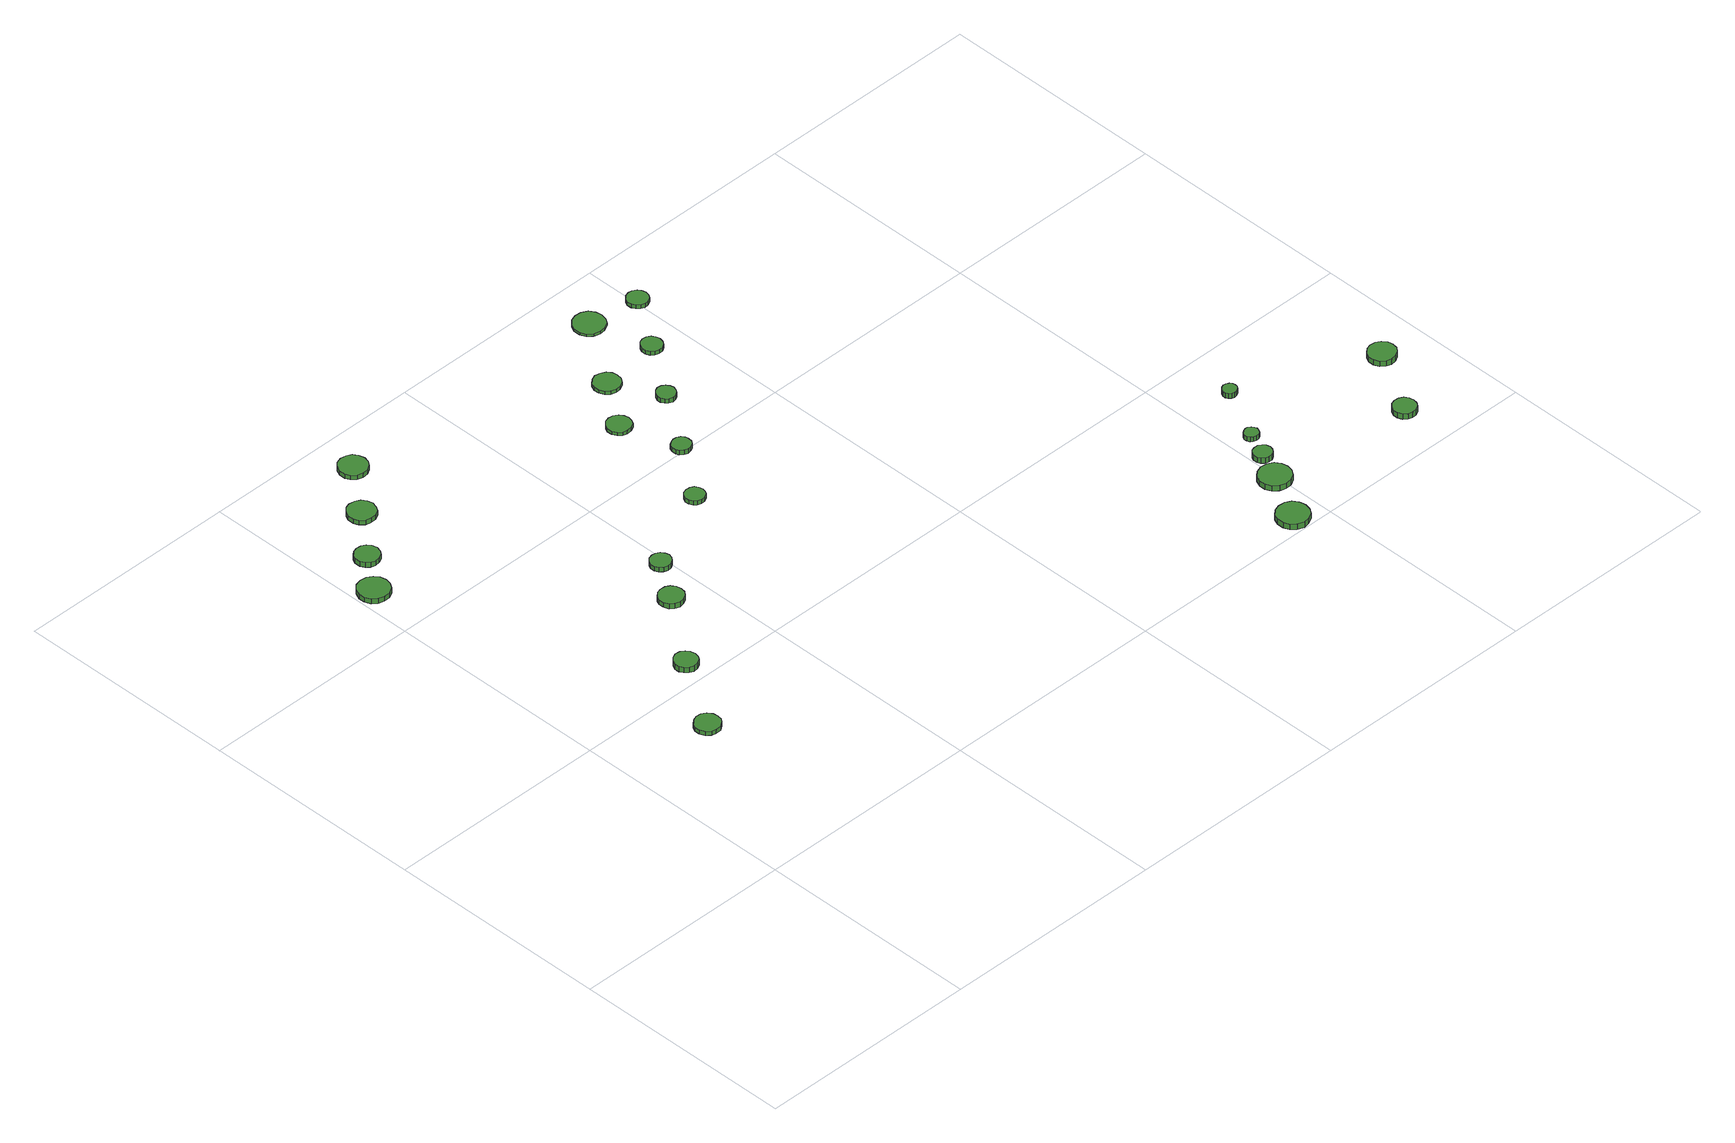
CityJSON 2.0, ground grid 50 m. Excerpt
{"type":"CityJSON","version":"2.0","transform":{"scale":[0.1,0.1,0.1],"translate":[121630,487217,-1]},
"CityObjects":{
"tree1":{"type":"SolitaryVegetationObject","attributes":{"function":"something"},"geometry":[{"type":"MultiSurface","lod":"1","boundaries":[[[0,1,2,3,4,5,6,7,8,9,10,11,12,13,14]],[[15,16,17,18,19,20,21,22,23,24,25,26,27,28,29]],[[0,29,28,1]],[[1,28,27,2]],[[2,27,26,3]],[[3,26,25,4]],[[4,25,24,5]],[[5,24,23,6]],[[6,23,22,7]],[[7,22,21,8]],[[8,21,20,9]],[[9,20,19,10]],[[10,19,18,11]],[[11,18,17,12]],[[12,17,16,13]],[[13,16,15,14]],[[14,15,29,0]]]}]},
"tree2":{"type":"SolitaryVegetationObject","attributes":{"function":"something"},"geometry":[{"type":"MultiSurface","lod":"1","boundaries":[[[30,31,32,33,34,35,36,37,38,39,40,41,42,43,44]],[[45,46,47,48,49,50,51,52,53,54,55,56,57,58,59]],[[30,59,58,31]],[[31,58,57,32]],[[32,57,56,33]],[[33,56,55,34]],[[34,55,54,35]],[[35,54,53,36]],[[36,53,52,37]],[[37,52,51,38]],[[38,51,50,39]],[[39,50,49,40]],[[40,49,48,41]],[[41,48,47,42]],[[42,47,46,43]],[[43,46,45,44]],[[44,45,59,30]]]}]},
"tree3":{"type":"SolitaryVegetationObject","attributes":{"function":"something"},"geometry":[{"type":"MultiSurface","lod":"1","boundaries":[[[60,61,62,63,64,65,66,67,68,69,70,71,72,73,74]],[[75,76,77,78,79,80,81,82,83,84,85,86,87,88,89]],[[60,89,88,61]],[[61,88,87,62]],[[62,87,86,63]],[[63,86,85,64]],[[64,85,84,65]],[[65,84,83,66]],[[66,83,82,67]],[[67,82,81,68]],[[68,81,80,69]],[[69,80,79,70]],[[70,79,78,71]],[[71,78,77,72]],[[72,77,76,73]],[[73,76,75,74]],[[74,75,89,60]]]}]},
"tree4":{"type":"SolitaryVegetationObject","attributes":{"function":"something"},"geometry":[{"type":"MultiSurface","lod":"1","boundaries":[[[90,91,92,93,94,95,96,97,98,99,100,101,102,103,104]],[[105,106,107,108,109,110,111,112,113,114,115,116,117,118,119]],[[90,119,118,91]],[[91,118,117,92]],[[92,117,116,93]],[[93,116,115,94]],[[94,115,114,95]],[[95,114,113,96]],[[96,113,112,97]],[[97,112,111,98]],[[98,111,110,99]],[[99,110,109,100]],[[100,109,108,101]],[[101,108,107,102]],[[102,107,106,103]],[[103,106,105,104]],[[104,105,119,90]]]}]},
"tree5":{"type":"SolitaryVegetationObject","attributes":{"function":"something"},"geometry":[{"type":"MultiSurface","lod":"1","boundaries":[[[120,121,122,123,124,125,126,127,128,129,130,131,132,133,134]],[[135,136,137,138,139,140,141,142,143,144,145,146,147,148,149]],[[120,149,148,121]],[[121,148,147,122]],[[122,147,146,123]],[[123,146,145,124]],[[124,145,144,125]],[[125,144,143,126]],[[126,143,142,127]],[[127,142,141,128]],[[128,141,140,129]],[[129,140,139,130]],[[130,139,138,131]],[[131,138,137,132]],[[132,137,136,133]],[[133,136,135,134]],[[134,135,149,120]]]}]},
"tree6":{"type":"SolitaryVegetationObject","attributes":{"function":"something"},"geometry":[{"type":"MultiSurface","lod":"1","boundaries":[[[150,151,152,153,154,155,156,157,158,159,160,161,162,163,164]],[[165,166,167,168,169,170,171,172,173,174,175,176,177,178,179]],[[150,179,178,151]],[[151,178,177,152]],[[152,177,176,153]],[[153,176,175,154]],[[154,175,174,155]],[[155,174,173,156]],[[156,173,172,157]],[[157,172,171,158]],[[158,171,170,159]],[[159,170,169,160]],[[160,169,168,161]],[[161,168,167,162]],[[162,167,166,163]],[[163,166,165,164]],[[164,165,179,150]]]}]},
"tree7":{"type":"SolitaryVegetationObject","attributes":{"function":"something"},"geometry":[{"type":"MultiSurface","lod":"1","boundaries":[[[180,181,182,183,184,185,186,187,188,189,190,191,192,193,194]],[[195,196,197,198,199,200,201,202,203,204,205,206,207,208,209]],[[180,209,208,181]],[[181,208,207,182]],[[182,207,206,183]],[[183,206,205,184]],[[184,205,204,185]],[[185,204,203,186]],[[186,203,202,187]],[[187,202,201,188]],[[188,201,200,189]],[[189,200,199,190]],[[190,199,198,191]],[[191,198,197,192]],[[192,197,196,193]],[[193,196,195,194]],[[194,195,209,180]]]}]},
"tree8":{"type":"SolitaryVegetationObject","attributes":{"function":"something"},"geometry":[{"type":"MultiSurface","lod":"1","boundaries":[[[210,211,212,213,214,215,216,217,218,219,220,221,222,223,224]],[[225,226,227,228,229,230,231,232,233,234,235,236,237,238,239]],[[210,239,238,211]],[[211,238,237,212]],[[212,237,236,213]],[[213,236,235,214]],[[214,235,234,215]],[[215,234,233,216]],[[216,233,232,217]],[[217,232,231,218]],[[218,231,230,219]],[[219,230,229,220]],[[220,229,228,221]],[[221,228,227,222]],[[222,227,226,223]],[[223,226,225,224]],[[224,225,239,210]]]}]},
"tree9":{"type":"SolitaryVegetationObject","attributes":{"function":"something"},"geometry":[{"type":"MultiSurface","lod":"1","boundaries":[[[240,241,242,243,244,245,246,247,248,249,250,251,252,253,254]],[[255,256,257,258,259,260,261,262,263,264,265,266,267,268,269]],[[240,269,268,241]],[[241,268,267,242]],[[242,267,266,243]],[[243,266,265,244]],[[244,265,264,245]],[[245,264,263,246]],[[246,263,262,247]],[[247,262,261,248]],[[248,261,260,249]],[[249,260,259,250]],[[250,259,258,251]],[[251,258,257,252]],[[252,257,256,253]],[[253,256,255,254]],[[254,255,269,240]]]}]},
"tree10":{"type":"SolitaryVegetationObject","attributes":{"function":"something"},"geometry":[{"type":"MultiSurface","lod":"1","boundaries":[[[270,271,272,273,274,275,276,277,278,279,280,281,282,283,284]],[[285,286,287,288,289,290,291,292,293,294,295,296,297,298,299]],[[270,299,298,271]],[[271,298,297,272]],[[272,297,296,273]],[[273,296,295,274]],[[274,295,294,275]],[[275,294,293,276]],[[276,293,292,277]],[[277,292,291,278]],[[278,291,290,279]],[[279,290,289,280]],[[280,289,288,281]],[[281,288,287,282]],[[282,287,286,283]],[[283,286,285,284]],[[284,285,299,270]]]}]},
"tree11":{"type":"SolitaryVegetationObject","attributes":{"function":"something"},"geometry":[{"type":"MultiSurface","lod":"1","boundaries":[[[300,301,302,303,304,305,306,307,308,309,310,311,312,313,314]],[[315,316,317,318,319,320,321,322,323,324,325,326,327,328,329]],[[300,329,328,301]],[[301,328,327,302]],[[302,327,326,303]],[[303,326,325,304]],[[304,325,324,305]],[[305,324,323,306]],[[306,323,322,307]],[[307,322,321,308]],[[308,321,320,309]],[[309,320,319,310]],[[310,319,318,311]],[[311,318,317,312]],[[312,317,316,313]],[[313,316,315,314]],[[314,315,329,300]]]}]},
"tree12":{"type":"SolitaryVegetationObject","attributes":{"function":"something"},"geometry":[{"type":"MultiSurface","lod":"1","boundaries":[[[330,331,332,333,334,335,336,337,338,339,340,341,342,343,344]],[[345,346,347,348,349,350,351,352,353,354,355,356,357,358,359]],[[330,359,358,331]],[[331,358,357,332]],[[332,357,356,333]],[[333,356,355,334]],[[334,355,354,335]],[[335,354,353,336]],[[336,353,352,337]],[[337,352,351,338]],[[338,351,350,339]],[[339,350,349,340]],[[340,349,348,341]],[[341,348,347,342]],[[342,347,346,343]],[[343,346,345,344]],[[344,345,359,330]]]}]},
"tree13":{"type":"SolitaryVegetationObject","attributes":{"function":"something"},"geometry":[{"type":"MultiSurface","lod":"1","boundaries":[[[360,361,362,363,364,365,366,367,368,369,370,371,372,373,374]],[[375,376,377,378,379,380,381,382,383,384,385,386,387,388,389]],[[360,389,388,361]],[[361,388,387,362]],[[362,387,386,363]],[[363,386,385,364]],[[364,385,384,365]],[[365,384,383,366]],[[366,383,382,367]],[[367,382,381,368]],[[368,381,380,369]],[[369,380,379,370]],[[370,379,378,371]],[[371,378,377,372]],[[372,377,376,373]],[[373,376,375,374]],[[374,375,389,360]]]}]},
"tree14":{"type":"SolitaryVegetationObject","attributes":{"function":"something"},"geometry":[{"type":"MultiSurface","lod":"1","boundaries":[[[390,391,392,393,394,395,396,397,398,399,400,401,402,403,404]],[[405,406,407,408,409,410,411,412,413,414,415,416,417,418,419]],[[390,419,418,391]],[[391,418,417,392]],[[392,417,416,393]],[[393,416,415,394]],[[394,415,414,395]],[[395,414,413,396]],[[396,413,412,397]],[[397,412,411,398]],[[398,411,410,399]],[[399,410,409,400]],[[400,409,408,401]],[[401,408,407,402]],[[402,407,406,403]],[[403,406,405,404]],[[404,405,419,390]]]}]},
"tree15":{"type":"SolitaryVegetationObject","attributes":{"function":"something"},"geometry":[{"type":"MultiSurface","lod":"1","boundaries":[[[420,421,422,423,424,425,426,427,428,429,430,431,432,433,434]],[[435,436,437,438,439,440,441,442,443,444,445,446,447,448,449]],[[420,449,448,421]],[[421,448,447,422]],[[422,447,446,423]],[[423,446,445,424]],[[424,445,444,425]],[[425,444,443,426]],[[426,443,442,427]],[[427,442,441,428]],[[428,441,440,429]],[[429,440,439,430]],[[430,439,438,431]],[[431,438,437,432]],[[432,437,436,433]],[[433,436,435,434]],[[434,435,449,420]]]}]},
"tree16":{"type":"SolitaryVegetationObject","attributes":{"function":"something"},"geometry":[{"type":"MultiSurface","lod":"1","boundaries":[[[450,451,452,453,454,455,456,457,458,459,460,461,462,463,464]],[[465,466,467,468,469,470,471,472,473,474,475,476,477,478,479]],[[450,479,478,451]],[[451,478,477,452]],[[452,477,476,453]],[[453,476,475,454]],[[454,475,474,455]],[[455,474,473,456]],[[456,473,472,457]],[[457,472,471,458]],[[458,471,470,459]],[[459,470,469,460]],[[460,469,468,461]],[[461,468,467,462]],[[462,467,466,463]],[[463,466,465,464]],[[464,465,479,450]]]}]},
"tree17":{"type":"SolitaryVegetationObject","attributes":{"function":"something"},"geometry":[{"type":"MultiSurface","lod":"1","boundaries":[[[480,481,482,483,484,485,486,487,488,489,490,491,492,493,494]],[[495,496,497,498,499,500,501,502,503,504,505,506,507,508,509]],[[480,509,508,481]],[[481,508,507,482]],[[482,507,506,483]],[[483,506,505,484]],[[484,505,504,485]],[[485,504,503,486]],[[486,503,502,487]],[[487,502,501,488]],[[488,501,500,489]],[[489,500,499,490]],[[490,499,498,491]],[[491,498,497,492]],[[492,497,496,493]],[[493,496,495,494]],[[494,495,509,480]]]}]},
"tree18":{"type":"SolitaryVegetationObject","attributes":{"function":"something"},"geometry":[{"type":"MultiSurface","lod":"1","boundaries":[[[510,511,512,513,514,515,516,517,518,519,520,521,522,523,524]],[[525,526,527,528,529,530,531,532,533,534,535,536,537,538,539]],[[510,539,538,511]],[[511,538,537,512]],[[512,537,536,513]],[[513,536,535,514]],[[514,535,534,515]],[[515,534,533,516]],[[516,533,532,517]],[[517,532,531,518]],[[518,531,530,519]],[[519,530,529,520]],[[520,529,528,521]],[[521,528,527,522]],[[522,527,526,523]],[[523,526,525,524]],[[524,525,539,510]]]}]},
"tree19":{"type":"SolitaryVegetationObject","attributes":{"function":"something"},"geometry":[{"type":"MultiSurface","lod":"1","boundaries":[[[540,541,542,543,544,545,546,547,548,549,550,551,552,553,554]],[[555,556,557,558,559,560,561,562,563,564,565,566,567,568,569]],[[540,569,568,541]],[[541,568,567,542]],[[542,567,566,543]],[[543,566,565,544]],[[544,565,564,545]],[[545,564,563,546]],[[546,563,562,547]],[[547,562,561,548]],[[548,561,560,549]],[[549,560,559,550]],[[550,559,558,551]],[[551,558,557,552]],[[552,557,556,553]],[[553,556,555,554]],[[554,555,569,540]]]}]},
"tree20":{"type":"SolitaryVegetationObject","attributes":{"function":"something"},"geometry":[{"type":"MultiSurface","lod":"1","boundaries":[[[570,571,572,573,574,575,576,577,578,579,580,581,582,583,584]],[[585,586,587,588,589,590,591,592,593,594,595,596,597,598,599]],[[570,599,598,571]],[[571,598,597,572]],[[572,597,596,573]],[[573,596,595,574]],[[574,595,594,575]],[[575,594,593,576]],[[576,593,592,577]],[[577,592,591,578]],[[578,591,590,579]],[[579,590,589,580]],[[580,589,588,581]],[[581,588,587,582]],[[582,587,586,583]],[[583,586,585,584]],[[584,585,599,570]]]}]},
"tree21":{"type":"SolitaryVegetationObject","attributes":{"function":"something"},"geometry":[{"type":"MultiSurface","lod":"1","boundaries":[[[600,601,602,603,604,605,606,607,608,609,610,611,612,613,614]],[[615,616,617,618,619,620,621,622,623,624,625,626,627,628,629]],[[600,629,628,601]],[[601,628,627,602]],[[602,627,626,603]],[[603,626,625,604]],[[604,625,624,605]],[[605,624,623,606]],[[606,623,622,607]],[[607,622,621,608]],[[608,621,620,609]],[[609,620,619,610]],[[610,619,618,611]],[[611,618,617,612]],[[612,617,616,613]],[[613,616,615,614]],[[614,615,629,600]]]}]},
"tree22":{"type":"SolitaryVegetationObject","attributes":{"function":"something"},"geometry":[{"type":"MultiSurface","lod":"1","boundaries":[[[630,631,632,633,634,635,636,637,638,639,640,641,642,643,644]],[[645,646,647,648,649,650,651,652,653,654,655,656,657,658,659]],[[630,659,658,631]],[[631,658,657,632]],[[632,657,656,633]],[[633,656,655,634]],[[634,655,654,635]],[[635,654,653,636]],[[636,653,652,637]],[[637,652,651,638]],[[638,651,650,639]],[[639,650,649,640]],[[640,649,648,641]],[[641,648,647,642]],[[642,647,646,643]],[[643,646,645,644]],[[644,645,659,630]]]}]},
"tree23":{"type":"SolitaryVegetationObject","attributes":{"function":"something"},"geometry":[{"type":"MultiSurface","lod":"1","boundaries":[[[660,661,662,663,664,665,666,667,668,669,670,671,672,673,674]],[[675,676,677,678,679,680,681,682,683,684,685,686,687,688,689]],[[660,689,688,661]],[[661,688,687,662]],[[662,687,686,663]],[[663,686,685,664]],[[664,685,684,665]],[[665,684,683,666]],[[666,683,682,667]],[[667,682,681,668]],[[668,681,680,669]],[[669,680,679,670]],[[670,679,678,671]],[[671,678,677,672]],[[672,677,676,673]],[[673,676,675,674]],[[674,675,689,660]]]}]}
},
"vertices":[
[238,392,16],[236,403,16],[229,413,16],[219,419,16],[207,420,16],[197,416,16],[188,408,16],[183,398,16],[183,387,16],[188,376,16],[197,368,16],[207,365,16],[219,366,16],[229,372,16],[236,381,16],[236,381,6],[229,372,6],[219,366,6],[207,365,6],[197,368,6],[188,376,6],[183,387,6],[183,398,6],[188,408,6],[197,416,6],[207,420,6],[219,419,6],[229,413,6],[236,403,6],[238,392,6],
[74,1123,18],[71,1137,18],[63,1148,18],[51,1155,18],[37,1157,18],[23,1153,18],[13,1143,18],[7,1130,18],[7,1116,18],[13,1103,18],[23,1094,18],[37,1090,18],[51,1091,18],[63,1098,18],[71,1110,18],[71,1110,6],[63,1098,6],[51,1091,6],[37,1090,6],[23,1094,6],[13,1103,6],[7,1116,6],[7,1130,6],[13,1143,6],[23,1153,6],[37,1157,6],[51,1155,6],[63,1148,6],[71,1137,6],[74,1123,6],
[129,1203,18],[126,1214,18],[120,1223,18],[110,1228,18],[99,1229,18],[89,1226,18],[81,1219,18],[76,1209,18],[76,1197,18],[81,1187,18],[89,1180,18],[99,1177,18],[110,1178,18],[120,1183,18],[126,1192,18],[126,1192,6],[120,1183,6],[110,1178,6],[99,1177,6],[89,1180,6],[81,1187,6],[76,1197,6],[76,1209,6],[81,1219,6],[89,1226,6],[99,1229,6],[110,1228,6],[120,1223,6],[126,1214,6],[129,1203,6],
[333,548,22],[331,559,22],[325,567,22],[316,573,22],[305,574,22],[295,570,22],[288,563,22],[283,554,22],[283,543,22],[288,534,22],[295,527,22],[305,523,22],[316,524,22],[325,530,22],[331,538,22],[331,538,9],[325,530,9],[316,524,9],[305,523,9],[295,527,9],[288,534,9],[283,543,9],[283,554,9],[288,563,9],[295,570,9],[305,574,9],[316,573,9],[325,567,9],[331,559,9],[333,548,9],
[217,1303,17],[214,1315,17],[207,1325,17],[196,1331,17],[183,1333,17],[171,1329,17],[162,1320,17],[157,1309,17],[157,1296,17],[162,1285,17],[171,1276,17],[183,1273,17],[196,1274,17],[207,1280,17],[214,1290,17],[214,1290,6],[207,1280,6],[196,1274,6],[183,1273,6],[171,1276,6],[162,1285,6],[157,1296,6],[157,1309,6],[162,1320,6],[171,1329,6],[183,1333,6],[196,1331,6],[207,1325,6],[214,1315,6],[217,1303,6],
[449,702,23],[447,713,23],[440,723,23],[431,728,23],[419,729,23],[409,726,23],[400,718,23],[396,708,23],[396,697,23],[400,686,23],[409,679,23],[419,675,23],[431,677,23],[440,682,23],[447,691,23],[447,691,11],[440,682,11],[431,677,11],[419,675,11],[409,679,11],[400,686,11],[396,697,11],[396,708,11],[400,718,11],[409,726,11],[419,729,11],[431,728,11],[440,723,11],[447,713,11],[449,702,11],
[300,1408,18],[297,1420,18],[290,1431,18],[279,1437,18],[266,1439,18],[253,1435,18],[244,1426,18],[239,1414,18],[239,1401,18],[244,1390,18],[253,1381,18],[266,1377,18],[279,1378,18],[290,1385,18],[297,1395,18],[297,1395,7],[290,1385,7],[279,1378,7],[266,1377,7],[253,1381,7],[244,1390,7],[239,1401,7],[239,1414,7],[244,1426,7],[253,1435,7],[266,1439,7],[279,1437,7],[290,1431,7],[297,1420,7],[300,1408,7],
[509,794,17],[507,803,17],[501,811,17],[493,816,17],[484,817,17],[475,814,17],[468,807,17],[464,799,17],[464,790,17],[468,781,17],[475,775,17],[484,772,17],[493,773,17],[501,778,17],[507,785,17],[507,785,6],[501,778,6],[493,773,6],[484,772,6],[475,775,6],[468,781,6],[464,790,6],[464,799,6],[468,807,6],[475,814,6],[484,817,6],[493,816,6],[501,811,6],[507,803,6],[509,794,6],
[693,888,16],[691,896,16],[686,904,16],[678,908,16],[669,909,16],[660,906,16],[654,900,16],[650,892,16],[650,883,16],[654,875,16],[660,869,16],[669,866,16],[678,867,16],[686,872,16],[691,879,16],[691,879,6],[686,872,6],[678,867,6],[669,866,6],[660,869,6],[654,875,6],[650,883,6],[650,892,6],[654,900,6],[660,906,6],[669,909,6],[678,908,6],[686,904,6],[691,896,6],[693,888,6],
[744,1139,14],[742,1149,14],[736,1158,14],[726,1164,14],[715,1165,14],[705,1162,14],[697,1154,14],[692,1144,14],[692,1133,14],[697,1123,14],[705,1116,14],[715,1113,14],[726,1114,14],[736,1119,14],[742,1128,14],[742,1128,6],[736,1119,6],[726,1114,6],[715,1113,6],[705,1116,6],[697,1123,6],[692,1133,6],[692,1144,6],[697,1154,6],[705,1162,6],[715,1165,6],[726,1164,6],[736,1158,6],[742,1149,6],[744,1139,6],
[778,1011,17],[777,1019,17],[772,1026,17],[764,1030,17],[756,1031,17],[748,1028,17],[741,1023,17],[738,1015,17],[738,1006,17],[741,999,17],[748,993,17],[756,990,17],[764,991,17],[772,995,17],[777,1002,17],[777,1002,6],[772,995,6],[764,991,6],[756,990,6],[748,993,6],[741,999,6],[738,1006,6],[738,1015,6],[741,1023,6],[748,1028,6],[756,1031,6],[764,1030,6],[772,1026,6],[777,1019,6],[778,1011,6],
[818,1243,14],[816,1255,14],[809,1264,14],[798,1270,14],[786,1272,14],[775,1268,14],[766,1260,14],[761,1249,14],[761,1237,14],[766,1226,14],[775,1218,14],[786,1214,14],[798,1215,14],[809,1221,14],[816,1231,14],[816,1231,6],[809,1221,6],[798,1215,6],[786,1214,6],[775,1218,6],[766,1226,6],[761,1237,6],[761,1249,6],[766,1260,6],[775,1268,6],[786,1272,6],[798,1270,6],[809,1264,6],[816,1255,6],[818,1243,6],
[866,1139,17],[864,1147,17],[859,1154,17],[852,1159,17],[843,1160,17],[835,1157,17],[829,1151,17],[825,1143,17],[825,1135,17],[829,1127,17],[835,1121,17],[843,1118,17],[852,1119,17],[859,1124,17],[864,1131,17],[864,1131,6],[859,1124,6],[852,1119,6],[843,1118,6],[835,1121,6],[829,1127,6],[825,1135,6],[825,1143,6],[829,1151,6],[835,1157,6],[843,1160,6],[852,1159,6],[859,1154,6],[864,1147,6],[866,1139,6],
[951,1261,15],[949,1270,15],[944,1278,15],[936,1283,15],[926,1284,15],[917,1281,15],[910,1274,15],[906,1266,15],[906,1256,15],[910,1247,15],[917,1241,15],[926,1238,15],[936,1239,15],[944,1244,15],[949,1252,15],[949,1252,6],[944,1244,6],[936,1239,6],[926,1238,6],[917,1241,6],[910,1247,6],[906,1256,6],[906,1266,6],[910,1274,6],[917,1281,6],[926,1284,6],[936,1283,6],[944,1278,6],[949,1270,6],[951,1261,6],
[924,1391,13],[921,1405,13],[913,1417,13],[900,1424,13],[886,1425,13],[873,1421,13],[862,1411,13],[857,1398,13],[857,1384,13],[862,1371,13],[873,1362,13],[886,1358,13],[900,1359,13],[913,1366,13],[921,1377,13],[921,1377,7],[913,1366,7],[900,1359,7],[886,1358,7],[873,1362,7],[862,1371,7],[857,1384,7],[857,1398,7],[862,1411,7],[873,1421,7],[886,1425,7],[900,1424,7],[913,1417,7],[921,1405,7],[924,1391,7],
[1029,1377,15],[1027,1386,15],[1022,1394,15],[1013,1399,15],[1004,1400,15],[995,1397,15],[988,1391,15],[984,1382,15],[984,1372,15],[988,1364,15],[995,1357,15],[1004,1354,15],[1013,1355,15],[1022,1360,15],[1027,1368,15],[1027,1368,6],[1022,1360,6],[1013,1355,6],[1004,1354,6],[995,1357,6],[988,1364,6],[984,1372,6],[984,1382,6],[988,1391,6],[995,1397,6],[1004,1400,6],[1013,1399,6],[1022,1394,6],[1027,1386,6],[1029,1377,6],
[1471,38,19],[1468,52,19],[1460,64,19],[1447,71,19],[1433,72,19],[1419,68,19],[1408,58,19],[1403,45,19],[1403,31,19],[1408,18,19],[1419,8,19],[1433,3,19],[1447,5,19],[1460,12,19],[1468,24,19],[1468,24,6],[1460,12,6],[1447,5,6],[1433,3,6],[1419,8,6],[1408,18,6],[1403,31,6],[1403,45,6],[1408,58,6],[1419,68,6],[1433,72,6],[1447,71,6],[1460,64,6],[1468,52,6],[1471,38,6],
[1527,142,20],[1524,156,20],[1516,168,20],[1503,175,20],[1489,177,20],[1475,172,20],[1464,163,20],[1458,149,20],[1458,135,20],[1464,122,20],[1475,112,20],[1489,108,20],[1503,109,20],[1516,116,20],[1524,128,20],[1524,128,7],[1516,116,7],[1503,109,7],[1489,108,7],[1475,112,7],[1464,122,7],[1458,135,7],[1458,149,7],[1464,163,7],[1475,172,7],[1489,177,7],[1503,175,7],[1516,168,7],[1524,156,7],[1527,142,7],
[1544,206,20],[1542,215,20],[1537,221,20],[1530,226,20],[1521,226,20],[1513,224,20],[1507,218,20],[1504,211,20],[1504,202,20],[1507,195,20],[1513,189,20],[1521,187,20],[1530,187,20],[1537,192,20],[1542,198,20],[1542,198,7],[1537,192,7],[1530,187,7],[1521,187,7],[1513,189,7],[1507,195,7],[1504,202,7],[1504,211,7],[1507,218,7],[1513,224,7],[1521,226,7],[1530,226,7],[1537,221,7],[1542,215,7],[1544,206,7],
[1564,262,21],[1562,268,21],[1559,273,21],[1553,277,21],[1547,277,21],[1541,275,21],[1536,271,21],[1533,265,21],[1533,259,21],[1536,253,21],[1541,249,21],[1547,247,21],[1553,247,21],[1559,250,21],[1562,256,21],[1562,256,9],[1559,250,9],[1553,247,9],[1547,247,9],[1541,249,9],[1536,253,9],[1533,259,9],[1533,265,9],[1536,271,9],[1541,275,9],[1547,277,9],[1553,277,9],[1559,273,9],[1562,268,9],[1564,262,9],
[1624,381,23],[1623,387,23],[1619,392,23],[1613,395,23],[1607,396,23],[1601,394,23],[1596,390,23],[1593,384,23],[1593,377,23],[1596,372,23],[1601,367,23],[1607,365,23],[1613,366,23],[1619,369,23],[1623,374,23],[1623,374,11],[1619,369,11],[1613,366,11],[1607,365,11],[1601,367,11],[1596,372,11],[1593,377,11],[1593,384,11],[1596,390,11],[1601,394,11],[1607,396,11],[1613,395,11],[1619,392,11],[1623,387,11],[1624,381,11],
[1835,110,21],[1833,120,21],[1827,129,21],[1818,134,21],[1808,135,21],[1798,132,21],[1790,125,21],[1786,115,21],[1786,105,21],[1790,95,21],[1798,88,21],[1808,85,21],[1818,86,21],[1827,91,21],[1833,100,21],[1833,100,8],[1827,91,8],[1818,86,8],[1808,85,8],[1798,88,8],[1790,95,8],[1786,105,8],[1786,115,8],[1790,125,8],[1798,132,8],[1808,135,8],[1818,134,8],[1827,129,8],[1833,120,8],[1835,110,8],
[1921,252,24],[1919,264,24],[1911,274,24],[1901,280,24],[1888,281,24],[1877,278,24],[1867,269,24],[1862,258,24],[1862,246,24],[1867,234,24],[1877,226,24],[1888,222,24],[1901,224,24],[1911,230,24],[1919,240,24],[1919,240,11],[1911,230,11],[1901,224,11],[1888,222,11],[1877,226,11],[1867,234,11],[1862,246,11],[1862,258,11],[1867,269,11],[1877,278,11],[1888,281,11],[1901,280,11],[1911,274,11],[1919,264,11],[1921,252,11]
]}
